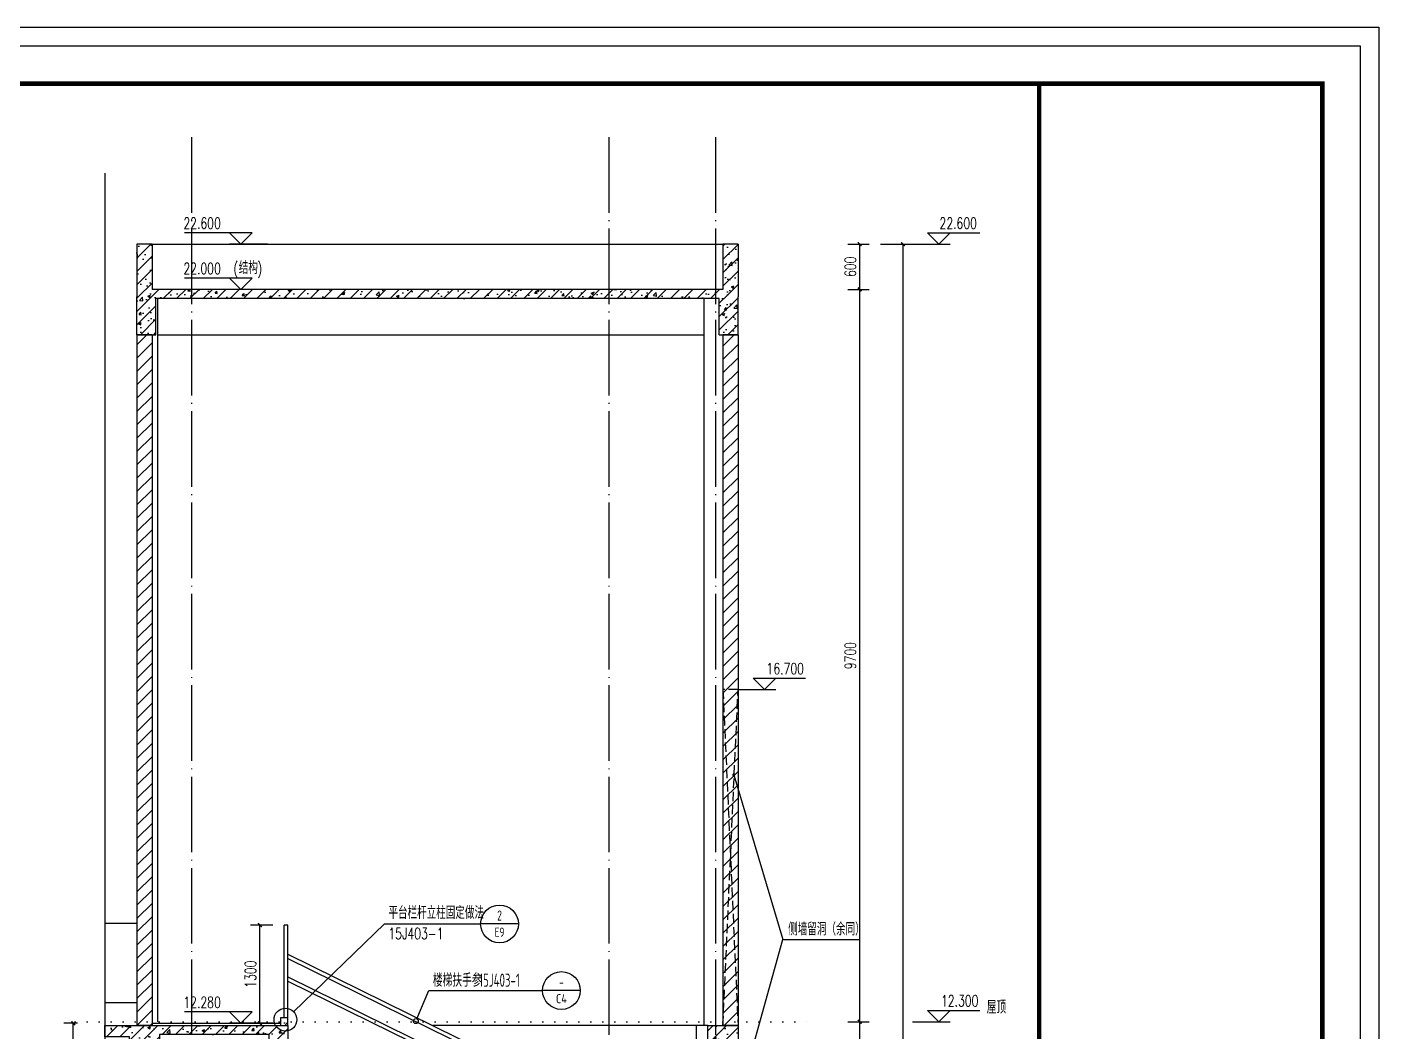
# Model space of a CAD drawing. Header units: millimetres. Extents: x -1048436 to -185795, y -983427 to 400387.
# Drawn here: x -554272 to -536369, y -671962 to -658650 of the extents above; entities that cross this region are included whole.
import ezdxf
from ezdxf.enums import TextEntityAlignment as Align

# ---------------------------------------------------------------- set-up
doc = ezdxf.new("R2010")
doc.units = ezdxf.units.MM
doc.header["$LTSCALE"] = 500
for name, pattern in [('DASH', [0.35, 0.25, -0.1]), ('DOT2', [3.175, 0, -3.175]), ('DOTE', [2.42, 2, -0.2, 0.02, -0.2])]:
    doc.linetypes.add(name, pattern=pattern)
for name, color, linetype in [('C-SHET-TTLB', 11, 'Continuous'), ('DIM_ELEV', 3, 'Continuous'), ('DIM_LEAD', 3, 'Continuous'), ('PUB_DIM', 3, 'Continuous'), ('PUB_TEXT', 7, 'Continuous'), ('建-填充', 9, 'Continuous'), ('建-墙', 254, 'Continuous'), ('建-墙-完成面', 95, 'Continuous'), ('建-墙-混凝土墙', 6, 'Continuous'), ('建-文字', 4, 'Continuous'), ('建-楼层线', 1, 'DOT2'), ('建-楼梯-扶手栏杆', 3, 'Continuous'), ('建-符号', 13, 'Continuous'), ('建-轴线', 16, 'DOTE')]:
    doc.layers.add(name, color=color, linetype=linetype)
doc.styles.add('_TCH_DIM', font='SIMPLEX', dxfattribs={"bigfont": 'GBCBIG'})
doc.styles.add('_TCH_DIM_T3', font='SIMPLEX', dxfattribs={"width": 0.705882, "bigfont": 'GBCBIG'})
doc.styles.add('ECADI', font='hzs.shx', dxfattribs={"width": 0.7, "bigfont": 'hztxt.shx'})
doc.styles.add('XD2008', font='xd-hzs.shx', dxfattribs={"width": 0.7, "bigfont": 'xd-hztxt.shx'})
doc.dimstyles.new('_TCH_ARCH&&50', dxfattribs={"dimtxt": 148.75, "dimasz": 50, "dimexe": 125, "dimexo": 150, "dimgap": 50, "dimtad": 1, "dimdec": 0, "dimzin": 0, "dimdsep": 46, "dimtxsty": '_TCH_DIM_T3', "dimblk": 'ARCHTICK', "dimcen": 0.09, "dimclrt": 7, "dimazin": 2, "dimtfac": 1, "dimtdec": 0, "dimtix": 1, "dimtmove": 2, "dimatfit": 3, "dimldrblk": 'ARCHTICK', "dimfxl": 1, "dimtolj": 1, "dimtzin": 0, "dimarcsym": 0})
pattern_1 = [(45, (0, 89.76), (-88.388383, 88.388383), [])]
pattern_2 = [(45, (0, 0), (-88.388348, 88.388348), []), (50, (0, 0), (358.63009, -31.37607), [37.5, -412.5]), (355, (0, 0), (-69.37567, 376.09607), [30, -330]), (100.4514, (29.9, -2.6), (289.25469, 344.71977), [31.8701, -350.57106]), (46.1842, (0, 100), (533.62052, -82.7595), [56.25, -618.75]), (96.6356, (44.47, 93.1), (467.33135, 487.05894), [47.80514, -525.8565]), (351.1842, (0, 100), (467.33097, 487.0593), [45, -495]), (21, (50, 75), (298.45353, -201.30945), [37.5, -412.5]), (326, (50, 75), (121.65767, 362.57502), [30, -330]), (71.4514, (74.87, 58.22), (420.11131, 161.26525), [31.8701, -350.57106]), (37.5, (0, 0), (6.079928, 166.446927), [0, -326, 0, -335, 0, -331.25]), (7.5, (0, 0), (131.53477, 197.205856), [0, -191, 0, -318.5, 0, -126.25]), (327.5, (-111.5, 0), (266.911218, -11.277436), [0, -125, 0, -390, 0, -517.5]), (317.5, (-161.5, 0), (291.593085, 50.05249), [0, -162.5, 0, -259, 0, -367.5])]

# ---------------------------------------------------------------- blocks, each defined once
blk = doc.blocks.new('集团图框A1')
at = {"layer": 'C-SHET-TTLB'}
for points in [[(1095.85, -95.53), (1095.85, -699.53), (244.85, -699.53), (244.85, -95.53)], [(1090.85, -100.53), (1090.85, -694.53), (249.85, -694.53), (249.85, -100.53)]]:
    blk.add_lwpolyline(points, close=True, dxfattribs=at)
at = {"layer": 'C-SHET-TTLB', "const_width": 1.2}
blk.add_lwpolyline([(268.25, -110.53), (1080.85, -110.53), (1080.85, -684.53), (268.25, -684.53)], close=True, dxfattribs=at)
at = {"layer": 'C-SHET-TTLB'}
blk.add_lwpolyline([(1005.85, -110.53, 1.2, 1.2, 0), (1005.85, -684.53, 0.9, 0.9, 0)], format="xyseb", dxfattribs=at)
at = {"color": 2, "style": 'ECADI', "width": 0.7}
for tag, p in [('序号1', (1009.72, -381.88)), ('记要1', (1037.92, -381.9)), ('日期1', (1073.26, -381.71)), ('序号2', (1009.72, -387.77)), ('记要2', (1037.92, -387.79)), ('日期2', (1073.26, -387.6)), ('序号3', (1009.72, -393.63)), ('记要3', (1037.92, -393.65)), ('日期3', (1073.26, -393.46)), ('日期4', (1073.26, -399.35)), ('序号4', (1009.72, -399.51)), ('记要4', (1037.92, -399.53)), ('合作设计单位', (1042.53, -542.75)), ('审定人', (1041.84, -561.74)), ('审核人', (1041.84, -571.23)), ('设计总负责人', (1041.84, -580.99)), ('专业负责人', (1041.84, -591.72)), ('校对人', (1041.84, -601.96)), ('设计人', (1041.84, -611.83)), ('建设单位上', (1044.38, -619.93)), ('建设单位中', (1044.38, -623.89)), ('建设单位下', (1044.38, -627.74)), ('项目名称上', (1044.35, -632.3)), ('项目名称中', (1044.35, -636.38)), ('项目名称下', (1044.35, -640.33)), ('子项', (1043.59, -646.93)), ('图名上', (1044.47, -653.59)), ('图名中', (1044.47, -657.5)), ('图名下', (1044.47, -661.62)), ('工程编号', (1027.1, -667.58)), ('阶段', (1063.92, -667.61)), ('比例', (1025.96, -674.19)), ('专业', (1063.72, -673.97)), ('日期', (1026.1, -680.73)), ('图别、图号', (1066.05, -680.84))]:
    blk.add_attdef(tag, text='', height=3.5, dxfattribs=at).set_placement(p, align=Align.MIDDLE)
blk = doc.blocks.new('A1')
blk.add_blockref('集团图框A1', (-609654.51, -640037.88))
blk = doc.blocks.new('_ArchTick')
at = {"color": 0, "linetype": 'ByBlock', "const_width": 0.4}
blk.add_lwpolyline([(-0.5, -0.5), (0.5, 0.5)], dxfattribs=at)
blk = doc.blocks.new('*D236')
at = {"layer": 'Defpoints', "color": 0, "transparency": 16777216}
for p in [(-543120, -661526), (-542671, -661526), (-543120, -684426)]:
    blk.add_point(p, dxfattribs=at)
at = {"layer": 'PUB_DIM', "color": 0, "lineweight": -2, "transparency": 16777216}
for p, q in [((-542970, -661526), (-542546, -661526)), ((-542671, -684426), (-542671, -661526)), ((-542970, -684426), (-542546, -684426))]:
    blk.add_line(p, q, dxfattribs=at)
at = {"layer": 'PUB_DIM', "color": 0, "lineweight": -2, "transparency": 16777216, "xscale": 50, "yscale": 50, "zscale": 50}
for p, rotation in [((-542671, -661526), 90), ((-542671, -684426), 270)]:
    blk.add_blockref('_ArchTick', p, dxfattribs=dict(at, rotation=rotation))
at = {"layer": 'PUB_DIM', "color": 7, "transparency": 16777216, "insert": (-542808, -678003), "char_height": 148.8, "attachment_point": 5, "rotation": 90, "style": '_TCH_DIM_T3'}
blk.add_mtext('\\A1;22900', dxfattribs=at)
blk = doc.blocks.new('*D240')
at = {"layer": 'Defpoints', "color": 0, "transparency": 16777216}
for p in [(-543551, -671826), (-543245, -671826), (-543551, -675926)]:
    blk.add_point(p, dxfattribs=at)
at = {"layer": 'PUB_DIM', "color": 0, "lineweight": -2, "transparency": 16777216}
for p, q in [((-543401, -671826), (-543120, -671826)), ((-543245, -675926), (-543245, -671826)), ((-543401, -675926), (-543120, -675926))]:
    blk.add_line(p, q, dxfattribs=at)
at = {"layer": 'PUB_DIM', "color": 0, "lineweight": -2, "transparency": 16777216, "xscale": 50, "yscale": 50, "zscale": 50}
for p, rotation in [((-543245, -671826), 90), ((-543245, -675926), 270)]:
    blk.add_blockref('_ArchTick', p, dxfattribs=dict(at, rotation=rotation))
at = {"layer": 'PUB_DIM', "color": 7, "transparency": 16777216, "insert": (-543369, -673876), "char_height": 148.8, "attachment_point": 5, "rotation": 90, "style": '_TCH_DIM_T3'}
blk.add_mtext('\\A1;4100', dxfattribs=at)
blk = doc.blocks.new('*D241')
at = {"layer": 'Defpoints', "color": 0, "transparency": 16777216}
for p in [(-543551, -662126), (-543245, -662126), (-543551, -671826)]:
    blk.add_point(p, dxfattribs=at)
at = {"layer": 'PUB_DIM', "color": 0, "lineweight": -2, "transparency": 16777216}
for p, q in [((-543401, -662126), (-543120, -662126)), ((-543245, -671826), (-543245, -662126)), ((-543401, -671826), (-543120, -671826))]:
    blk.add_line(p, q, dxfattribs=at)
at = {"layer": 'PUB_DIM', "color": 0, "lineweight": -2, "transparency": 16777216, "xscale": 50, "yscale": 50, "zscale": 50}
for p, rotation in [((-543245, -662126), 90), ((-543245, -671826), 270)]:
    blk.add_blockref('_ArchTick', p, dxfattribs=dict(at, rotation=rotation))
at = {"layer": 'PUB_DIM', "color": 7, "transparency": 16777216, "insert": (-543369, -666976), "char_height": 148.8, "attachment_point": 5, "rotation": 90, "style": '_TCH_DIM_T3'}
blk.add_mtext('\\A1;9700', dxfattribs=at)
blk = doc.blocks.new('*D242')
at = {"layer": 'Defpoints', "color": 0, "transparency": 16777216}
for p in [(-543551, -661526), (-543245, -661526), (-543551, -662126)]:
    blk.add_point(p, dxfattribs=at)
at = {"layer": 'PUB_DIM', "color": 0, "lineweight": -2, "transparency": 16777216}
for p, q in [((-543401, -661526), (-543120, -661526)), ((-543245, -662126), (-543245, -661526)), ((-543401, -662126), (-543120, -662126))]:
    blk.add_line(p, q, dxfattribs=at)
at = {"layer": 'PUB_DIM', "color": 0, "lineweight": -2, "transparency": 16777216, "xscale": 50, "yscale": 50, "zscale": 50}
for p, rotation in [((-543245, -661526), 90), ((-543245, -662126), 270)]:
    blk.add_blockref('_ArchTick', p, dxfattribs=dict(at, rotation=rotation))
at = {"layer": 'PUB_DIM', "color": 7, "transparency": 16777216, "insert": (-543369, -661826), "char_height": 148.8, "attachment_point": 5, "rotation": 90, "style": '_TCH_DIM_T3'}
blk.add_mtext('\\A1;600', dxfattribs=at)
blk = doc.blocks.new('*D249')
at = {"layer": 'Defpoints', "color": 0, "transparency": 16777216}
for p in [(-551188, -670546), (-550866, -670546), (-550866, -671846)]:
    blk.add_point(p, dxfattribs=at)
at = {"layer": 'PUB_DIM', "color": 0, "lineweight": -2, "transparency": 16777216}
for p, q in [((-551016, -670546), (-551313, -670546)), ((-551188, -671846), (-551188, -670546)), ((-551016, -671846), (-551313, -671846))]:
    blk.add_line(p, q, dxfattribs=at)
at = {"layer": 'PUB_DIM', "color": 0, "lineweight": -2, "transparency": 16777216, "xscale": 50, "yscale": 50, "zscale": 50}
for p, rotation in [((-551188, -670546), 90), ((-551188, -671846), 270)]:
    blk.add_blockref('_ArchTick', p, dxfattribs=dict(at, rotation=rotation))
at = {"layer": 'PUB_DIM', "color": 7, "transparency": 16777216, "insert": (-551312, -671196), "char_height": 148.8, "attachment_point": 5, "rotation": 90, "style": '_TCH_DIM_T3'}
blk.add_mtext('\\A1;1300', dxfattribs=at)
blk = doc.blocks.new('*D2688')
at = {"layer": 'Defpoints', "color": 0, "transparency": 16777216}
for p in [(-553660, -671846), (-553452, -671846), (-553452, -673896)]:
    blk.add_point(p, dxfattribs=at)
at = {"layer": 'PUB_DIM', "color": 0, "lineweight": -2, "transparency": 16777216}
for p, q in [((-553602, -671846), (-553785, -671846)), ((-553660, -673896), (-553660, -671846)), ((-553602, -673896), (-553785, -673896))]:
    blk.add_line(p, q, dxfattribs=at)
at = {"layer": 'PUB_DIM', "color": 0, "lineweight": -2, "transparency": 16777216, "xscale": 50, "yscale": 50, "zscale": 50}
for p, rotation in [((-553660, -671846), 90), ((-553660, -673896), 270)]:
    blk.add_blockref('_ArchTick', p, dxfattribs=dict(at, rotation=rotation))
at = {"layer": 'PUB_DIM', "color": 7, "transparency": 16777216, "insert": (-553784, -672871), "char_height": 148.8, "attachment_point": 5, "rotation": 90, "style": '_TCH_DIM_T3'}
blk.add_mtext('\\A1;2050', dxfattribs=at)

msp = doc.modelspace()

# ---------------------------------------------------------------- hatches: boundary and pattern name
at = {"layer": '建-填充'}
h = msp.add_hatch(dxfattribs=at)
h.set_pattern_fill('钢筋混凝土', color=256, scale=50, style=0)
h.set_pattern_definition(pattern_2)
h.paths.add_polyline_path([(-552816, -661525.9), (-552816, -662225.9), (-552666, -662199.2), (-552616, -662125.9), (-552616, -661525.9)])
h = msp.add_hatch(dxfattribs=at)
h.set_pattern_fill('钢筋混凝土', color=256, scale=50, style=0)
h.set_pattern_definition(pattern_2)
h.paths.add_polyline_path([(-545056, -661525.9), (-545056, -662125.9), (-545006, -662199.2), (-544856, -662225.9), (-544856, -661525.9)])
h = msp.add_hatch(dxfattribs=at)
h.set_pattern_fill('钢筋混凝土', color=256, scale=50, style=0)
h.set_pattern_definition(pattern_2)
h.paths.add_polyline_path([(-552566, -662725.9), (-552566, -662245.9), (-552666, -662199.2), (-552816, -662225.9), (-552816, -662725.9)])
h = msp.add_hatch(dxfattribs=at)
h.set_pattern_fill('钢筋混凝土', color=256, scale=50, style=0)
h.set_pattern_definition(pattern_2)
h.paths.add_polyline_path([(-545006, -662199.2), (-545056, -662125.9), (-552616, -662125.9), (-552666, -662199.2), (-552566, -662245.9), (-545106, -662245.9)])
h = msp.add_hatch(dxfattribs=at)
h.set_pattern_fill('钢筋混凝土', color=256, scale=50, style=0)
h.set_pattern_definition(pattern_2)
h.paths.add_polyline_path([(-544856, -662725.9), (-544856, -662225.9), (-545006, -662199.2), (-545106, -662245.9), (-545106, -662725.9)])
h = msp.add_hatch(dxfattribs=at)
h.set_pattern_fill('普通砖', color=256, scale=50, style=0)
h.set_pattern_definition(pattern_1)
h.paths.add_polyline_path([(-552816, -662725.9), (-552816.1, -671875.9), (-552616.1, -671875.9), (-552616, -662725.9)])
h = msp.add_hatch(dxfattribs=at)
h.set_pattern_fill('普通砖', color=256, scale=50, style=0)
h.set_pattern_definition(pattern_1)
h.paths.add_polyline_path([(-545056, -662725.9), (-545056.1, -671875.9), (-544856.1, -671875.9), (-544856, -662725.9)])
h = msp.add_hatch(dxfattribs=at)
h.set_pattern_fill('钢筋混凝土', color=256, scale=50, style=0)
h.set_pattern_definition([(45, (-240059.6, 714700.37), (-88.388348, 88.388348), []), (50, (-240059.6, 714700.37), (358.63009, -31.37607), [37.5, -412.5]), (355, (-240059.6, 714700.37), (-69.37567, 376.09607), [30, -330]), (100.4514, (-240029.7, 714697.76), (289.25469, 344.71977), [31.870095, -350.57106]), (46.1842, (-240059.6, 714800.37), (533.62052, -82.75951), [56.25, -618.75]), (96.6356, (-240015.13, 714793.47), (467.33135, 487.05894), [47.80514, -525.8565]), (351.1842, (-240059.6, 714800.37), (467.33097, 487.0593), [45, -495]), (21, (-240009.6, 714775.37), (298.453526, -201.309445), [37.5, -412.5]), (326, (-240009.6, 714775.37), (121.65767, 362.57502), [30, -330]), (71.4514, (-239984.73, 714758.6), (420.111314, 161.26525), [31.870095, -350.57106]), (37.5, (-240059.6, 714700.37), (6.079928, 166.446927), [0, -326, 0, -335, 0, -331.25]), (7.5, (-240059.6, 714700.37), (131.534769, 197.205856), [0, -191, 0, -318.5, 0, -126.25]), (327.5, (-240171.1, 714700.37), (266.911218, -11.277436), [0, -125, 0, -390, 0, -517.5]), (317.5, (-240221.1, 714700.37), (291.593085, 50.05249), [0, -162.5, 0, -259, 0, -367.5])])
h.paths.add_polyline_path([(-550816, -671875.9), (-550816, -672275.9), (-551066, -672275.9), (-551066, -671995.9), (-552516, -671995.9), (-552516, -672575.9), (-552916, -672575.9), (-552916, -672025.9), (-553241.2, -672025.9), (-553241.2, -671875.9)])
h = msp.add_hatch(dxfattribs=at)
h.set_pattern_fill('钢筋混凝土', color=256, scale=50, style=0)
h.set_pattern_definition([(45, (44063.66, 297.8), (-88.388348, 88.388348), []), (50, (44063.66, 297.8), (358.63009, -31.37607), [37.5, -412.5]), (355, (44063.66, 297.8), (-69.37567, 376.09607), [30, -330]), (100.4514, (44093.54, 295.2), (289.25469, 344.71977), [31.8701, -350.57106]), (46.1842, (44063.66, 397.8), (533.62052, -82.7595), [56.25, -618.75]), (96.6356, (44108.13, 390.9), (467.33135, 487.05894), [47.80514, -525.8565]), (351.1842, (44063.66, 397.8), (467.33097, 487.0593), [45, -495]), (21, (44113.66, 372.8), (298.45353, -201.30945), [37.5, -412.5]), (326, (44113.66, 372.8), (121.65767, 362.57502), [30, -330]), (71.4514, (44138.53, 356.03), (420.11131, 161.26525), [31.8701, -350.57106]), (37.5, (44063.66, 297.8), (6.079928, 166.446927), [0, -326, 0, -335, 0, -331.25]), (7.5, (44063.66, 297.8), (131.53477, 197.205856), [0, -191, 0, -318.5, 0, -126.25]), (327.5, (43952.16, 297.8), (266.911218, -11.277436), [0, -125, 0, -390, 0, -517.5]), (317.5, (43902.16, 297.8), (291.593085, 50.05249), [0, -162.5, 0, -259, 0, -367.5])])
h.paths.add_polyline_path([(-550816, -671875.9), (-550816, -671775.9), (-550916, -671775.9), (-550916, -671875.9)])
h = msp.add_hatch(dxfattribs=at)
h.set_pattern_fill('钢筋混凝土', color=256, scale=50, style=0)
h.set_pattern_definition([(45, (-240059.6, 722900.37), (-88.388348, 88.388348), []), (50, (-240059.6, 722900.37), (358.63009, -31.37607), [37.5, -412.5]), (355, (-240059.6, 722900.37), (-69.37567, 376.09607), [30, -330]), (100.4514, (-240029.7, 722897.76), (289.25469, 344.71977), [31.870095, -350.57106]), (46.1842, (-240059.6, 723000.37), (533.62052, -82.75951), [56.25, -618.75]), (96.6356, (-240015.13, 722993.47), (467.33135, 487.05894), [47.80514, -525.8565]), (351.1842, (-240059.6, 723000.37), (467.33097, 487.0593), [45, -495]), (21, (-240009.6, 722975.37), (298.453526, -201.309445), [37.5, -412.5]), (326, (-240009.6, 722975.37), (121.65767, 362.57502), [30, -330]), (71.4514, (-239984.73, 722958.6), (420.111314, 161.26525), [31.870095, -350.57106]), (37.5, (-240059.6, 722900.37), (6.079928, 166.446927), [0, -326, 0, -335, 0, -331.25]), (7.5, (-240059.6, 722900.37), (131.534769, 197.205856), [0, -191, 0, -318.5, 0, -126.25]), (327.5, (-240171.1, 722900.37), (266.911218, -11.277436), [0, -125, 0, -390, 0, -517.5]), (317.5, (-240221.1, 722900.37), (291.593085, 50.05249), [0, -162.5, 0, -259, 0, -367.5])])
h.paths.add_polyline_path([(-544856, -671875.9), (-544856, -672525.9), (-545256, -672525.9), (-545256, -671875.9)])

# ---------------------------------------------------------------- linework, layer by layer
for p, q in [((-552616, -661525.9), (-545056, -661525.9)), ((-552541, -671825.9), (-552541, -662245.9)), ((-545306, -671875.9), (-545306, -662245.9)), ((-552541, -662725.9), (-545306, -662725.9)), ((-552816, -670525.9), (-553241.2, -670525.9)), ((-545256, -671875.9), (-548898.8, -671875.9)), ((-545406, -673895.9), (-545406, -671875.9))]:
    msp.add_line(p, q)
at = {"linetype": 'DASH'}
msp.add_line((-544856, -667425.9), (-545056, -667425.9), dxfattribs=at)
for points in [[(-545056, -667425.9), (-544856, -671875.9)], [(-545056, -671875.9), (-544856, -667425.9)]]:
    msp.add_lwpolyline(points, dxfattribs=at)
at = {"layer": 'DIM_ELEV'}
for p, q in [((-542195.7, -661525.9), (-542345.7, -661375.9)), ((-542345.7, -661375.9), (-541653.1, -661375.9)), ((-542195.7, -661525.9), (-542045.7, -661375.9)), ((-542545.7, -661525.9), (-542045.7, -661525.9)), ((-544506, -667425.9), (-544656, -667275.9)), ((-544656, -667275.9), (-543963.4, -667275.9)), ((-544506, -667425.9), (-544356, -667275.9)), ((-544856, -667425.9), (-544356, -667425.9)), ((-542195.7, -671825.9), (-542345.7, -671675.9)), ((-542345.7, -671675.9), (-541653.1, -671675.9)), ((-542195.7, -671825.9), (-542045.7, -671675.9)), ((-542545.7, -671825.9), (-542045.7, -671825.9))]:
    msp.add_line(p, q, dxfattribs=at)
at = {"layer": 'DIM_LEAD'}
for p, q in [((-544912.3, -668555.1), (-544264, -670735.3)), ((-544956, -673225.9), (-544264, -670735.3)), ((-544264, -670735.3), (-543244.7, -670735.3))]:
    msp.add_line(p, q, dxfattribs=at)
at = {"layer": 'DIM_LEAD', "const_width": 20}
msp.add_lwpolyline([(-544915.2, -668545.5, 1), (-544909.5, -668564.7, 1)], format="xyb", close=True, dxfattribs=at)
at = {"layer": '建-墙'}
for p, q in [((-552816, -662725.9), (-552816.1, -671875.9)), ((-552616, -662725.9), (-552816, -662725.9)), ((-552616, -662725.9), (-552616.1, -671875.9)), ((-545056, -662725.9), (-545056.1, -671875.9)), ((-544856, -662725.9), (-545056, -662725.9)), ((-544856, -662725.9), (-544856.1, -671875.9)), ((-552616.1, -671875.9), (-552816.1, -671875.9)), ((-544856.1, -671875.9), (-545056.1, -671875.9))]:
    msp.add_line(p, q, dxfattribs=at)
at = {"layer": '建-墙-完成面'}
msp.add_line((-552816.1, -671575.8), (-553241.2, -671575.8), dxfattribs=at)
msp.add_lwpolyline([(-552616.1, -671845.9), (-550916, -671845.9)], dxfattribs=at)
at = {"layer": '建-墙-混凝土墙'}
for p, q in [((-552816, -661525.9), (-552816, -662225.9)), ((-552616, -661525.9), (-552816, -661525.9)), ((-552616, -661525.9), (-552616, -662125.9)), ((-545056, -661525.9), (-545056, -662125.9)), ((-544856, -661525.9), (-545056, -661525.9)), ((-544856, -661525.9), (-544856, -662225.9)), ((-552816, -662725.9), (-552816, -662225.9)), ((-545056, -662125.9), (-552616, -662125.9)), ((-544856, -662725.9), (-544856, -662225.9)), ((-545106, -662245.9), (-552566, -662245.9)), ((-552566, -662725.9), (-552566, -662245.9)), ((-545106, -662725.9), (-545106, -662245.9)), ((-552816, -662725.9), (-552566, -662725.9)), ((-545106, -662725.9), (-544856, -662725.9))]:
    msp.add_line(p, q, dxfattribs=at)
msp.add_lwpolyline([(-550816, -671875.9), (-550816, -672275.9), (-551066, -672275.9), (-551066, -671995.9), (-552516, -671995.9), (-552516, -672575.9), (-552916, -672575.9), (-552916, -672025.9), (-553241.2, -672025.9), (-553241.2, -671875.9), (-550816, -671875.9)], dxfattribs=at)
for points in [[(-550816, -671875.9), (-550816, -671775.9), (-550916, -671775.9), (-550916, -671875.9), (-550816, -671875.9)], [(-550816, -671875.9), (-550816, -671775.9), (-550916, -671775.9), (-550916, -671875.9), (-550816, -671875.9)], [(-544856, -671875.9), (-544856, -672525.9), (-545256, -672525.9), (-545256, -671875.9)]]:
    msp.add_lwpolyline(points, close=True, dxfattribs=at)
at = {"layer": '建-楼层线', "ltscale": 0.1}
msp.add_line((-553634.5, -671825.9), (-543906.4, -671825.9), dxfattribs=at)
at = {"layer": '建-楼梯-扶手栏杆'}
for p, q in [((-550816, -670545.9), (-550866, -670545.9)), ((-550866, -671775.9), (-550866, -670545.9)), ((-550816, -671875.9), (-550816, -670545.9)), ((-550816, -670931.1), (-550816, -670798.7)), ((-550816, -670931.1), (-546866, -672877.6)), ((-550816, -670986.8), (-546916, -672908.7)), ((-550816, -671231.1), (-550816, -671158.7)), ((-550816, -671231.1), (-547090.4, -673067)), ((-550816, -671286.8), (-547146.9, -673094.9))]:
    msp.add_line(p, q, dxfattribs=at)
at = {"layer": '建-符号'}
for p, q in [((-551288.7, -661375.9), (-552185.7, -661375.9)), ((-551438.7, -661525.9), (-551588.7, -661375.9)), ((-551438.7, -661525.9), (-551288.7, -661375.9)), ((-551088.7, -661525.9), (-551588.7, -661525.9)), ((-551288.7, -661975.9), (-552185.7, -661975.9)), ((-551438.7, -662125.9), (-551588.7, -661975.9)), ((-551438.7, -662125.9), (-551288.7, -661975.9)), ((-551088.7, -662125.9), (-551588.7, -662125.9)), ((-550741.6, -671693.7), (-549538.5, -670531.1)), ((-549538.5, -670531.1), (-548264.7, -670531.1)), ((-547764.7, -670531.1), (-548264.7, -670531.1)), ((-549110.4, -671788), (-548949.5, -671412.8)), ((-548949.5, -671412.8), (-547445.3, -671412.8)), ((-546945.3, -671412.8), (-547445.3, -671412.8)), ((-551288.7, -671695.9), (-552185.7, -671695.9)), ((-551438.7, -671845.9), (-551588.7, -671695.9)), ((-551438.7, -671845.9), (-551288.7, -671695.9)), ((-551199.4, -671845.9), (-551588.7, -671845.9))]:
    msp.add_line(p, q, dxfattribs=at)
msp.add_lwpolyline([(-553241.2, -660586), (-553241.2, -672951), (-553136.2, -672989.2), (-553346.2, -673026.2), (-553241.2, -673063.5), (-553241.2, -685428.4)], dxfattribs=at)
for centre, radius in [((-548014.7, -670531.1), 250), ((-547195.3, -671412.8), 250), ((-550850, -671798.5), 150.7), ((-549123.3, -671818.1), 32.8)]:
    msp.add_circle(centre, radius, dxfattribs=at)
at = {"layer": '建-轴线'}
for p, q in [((-552092, -660110), (-552092, -685997.3)), ((-546566, -660110), (-546566, -685997.3)), ((-545156, -660110), (-545156, -685997.3))]:
    msp.add_line(p, q, dxfattribs=at)

# ---------------------------------------------------------------- block references
at = {"xscale": 50, "yscale": 50, "zscale": 50}
msp.add_blockref('A1', (29891564, 31348020.2), dxfattribs=at)

# ---------------------------------------------------------------- texts
at = {"layer": 'PUB_TEXT'}
for s, height, style, width, p in [('22.600', 148.75, '_TCH_DIM', 0.705882, (-542188.1, -661323.4)), ('16.700', 148.75, '_TCH_DIM', 0.705882, (-544478.4, -667223.4)), ('12.300', 148.75, '_TCH_DIM', 0.705882, (-542168.1, -671623.4)), ('屋顶', 175, 'XD2008', 0.7, (-541562.7, -671718.7))]:
    msp.add_text(s, height=height, dxfattribs=dict(at, style=style, width=width)).set_placement(p)
at = {"layer": 'PUB_TEXT', "style": '_TCH_DIM'}
msp.add_text('侧墙留洞（余同）', height=168.79, dxfattribs=at).set_placement((-544192.1, -670682.8))
at = {"layer": '建-文字'}
for s, height, style, width, p in [('22.600', 148.75, '_TCH_DIM', 0.705882, (-552200.7, -661323.4)), ('22.000', 148.75, '_TCH_DIM', 0.705882, (-552200.7, -661923.4)), ('(', 148.8, '_TCH_DIM', 0.705882, (-551537.7, -661923.4)), (')', 148.8, '_TCH_DIM', 0.705882, (-551222, -661923.4)), ('15J403-1', 148.75, '_TCH_DIM', 0.705882, (-549486, -670732.4)), ('楼梯扶手参', 175, 'XD2008', 0.7, (-548897, -671363)), ('15J403-1', 175, 'XD2008', 0.7, (-548284.5, -671363)), ('12.280', 148.75, '_TCH_DIM', 0.705882, (-552200.7, -671643.4))]:
    msp.add_text(s, height=height, dxfattribs=dict(at, style=style, width=width)).set_placement(p)
at = {"layer": '建-文字', "style": '_TCH_DIM'}
for s, p in [('结构', (-551467.7, -661923.4)), ('平台栏杆立柱固定做法', (-549486, -670465.6))]:
    msp.add_text(s, height=168.79, dxfattribs=at).set_placement(p)
at = {"layer": '建-文字', "style": 'XD2008'}
for s, height, width, p, p2 in [('2', 133.4, 1.238095, (-548045.8, -670485.3), (-547983.6, -670485.3)), ('E9', 122.7, 1.238095, (-548080.2, -670701.3), (-547949.3, -670701.3)), ('-', 133.4, 0.962963, (-547226.5, -671366.9), (-547164.2, -671366.9)), ('C4', 119.71, 1.238095, (-547267.2, -671580.4), (-547123.5, -671580.4))]:
    msp.add_text(s, height=height, dxfattribs=dict(at, width=width)).set_placement(p, p2, align=Align.FIT)

# ---------------------------------------------------------------- dimensions: what is measured, and where the dimension line sits
at = {"layer": 'PUB_DIM'}
for p1, p2, distance, picture, middle in [((-543550.9, -662125.9), (-543550.9, -661525.9), -306.2, '*D242', (-543369.1, -661825.9)), ((-543550.9, -671825.9), (-543550.9, -662125.9), -306.2, '*D241', (-543369.1, -666975.9)), ((-550866, -671845.9), (-550866, -670545.9), 321.9, '*D249', (-551312.2, -671195.9)), ((-553451.5, -673895.9), (-553451.5, -671845.9), 208.5, '*D2688', (-553784.4, -672870.9)), ((-543550.9, -675925.9), (-543550.9, -671825.9), -306.2, '*D240', (-543369.1, -673875.9))]:
    dim = msp.add_aligned_dim(p1=p1, p2=p2, distance=distance, dimstyle='_TCH_ARCH&&50', dxfattribs=at)
    dim.commit()
    dim.dimension.update_dxf_attribs({"geometry": picture, "text_midpoint": middle})
dim = msp.add_linear_dim(base=(-542670.7, -661525.9), p1=(-543119.7, -684425.9), p2=(-543119.7, -661525.9), angle=90, dimstyle='_TCH_ARCH&&50', dxfattribs=at)
dim.commit()
dim.dimension.update_dxf_attribs({"geometry": '*D236', "text_midpoint": (-542808.2, -678002.7), "dimtype": 129})

doc.saveas('drawing.dxf')
